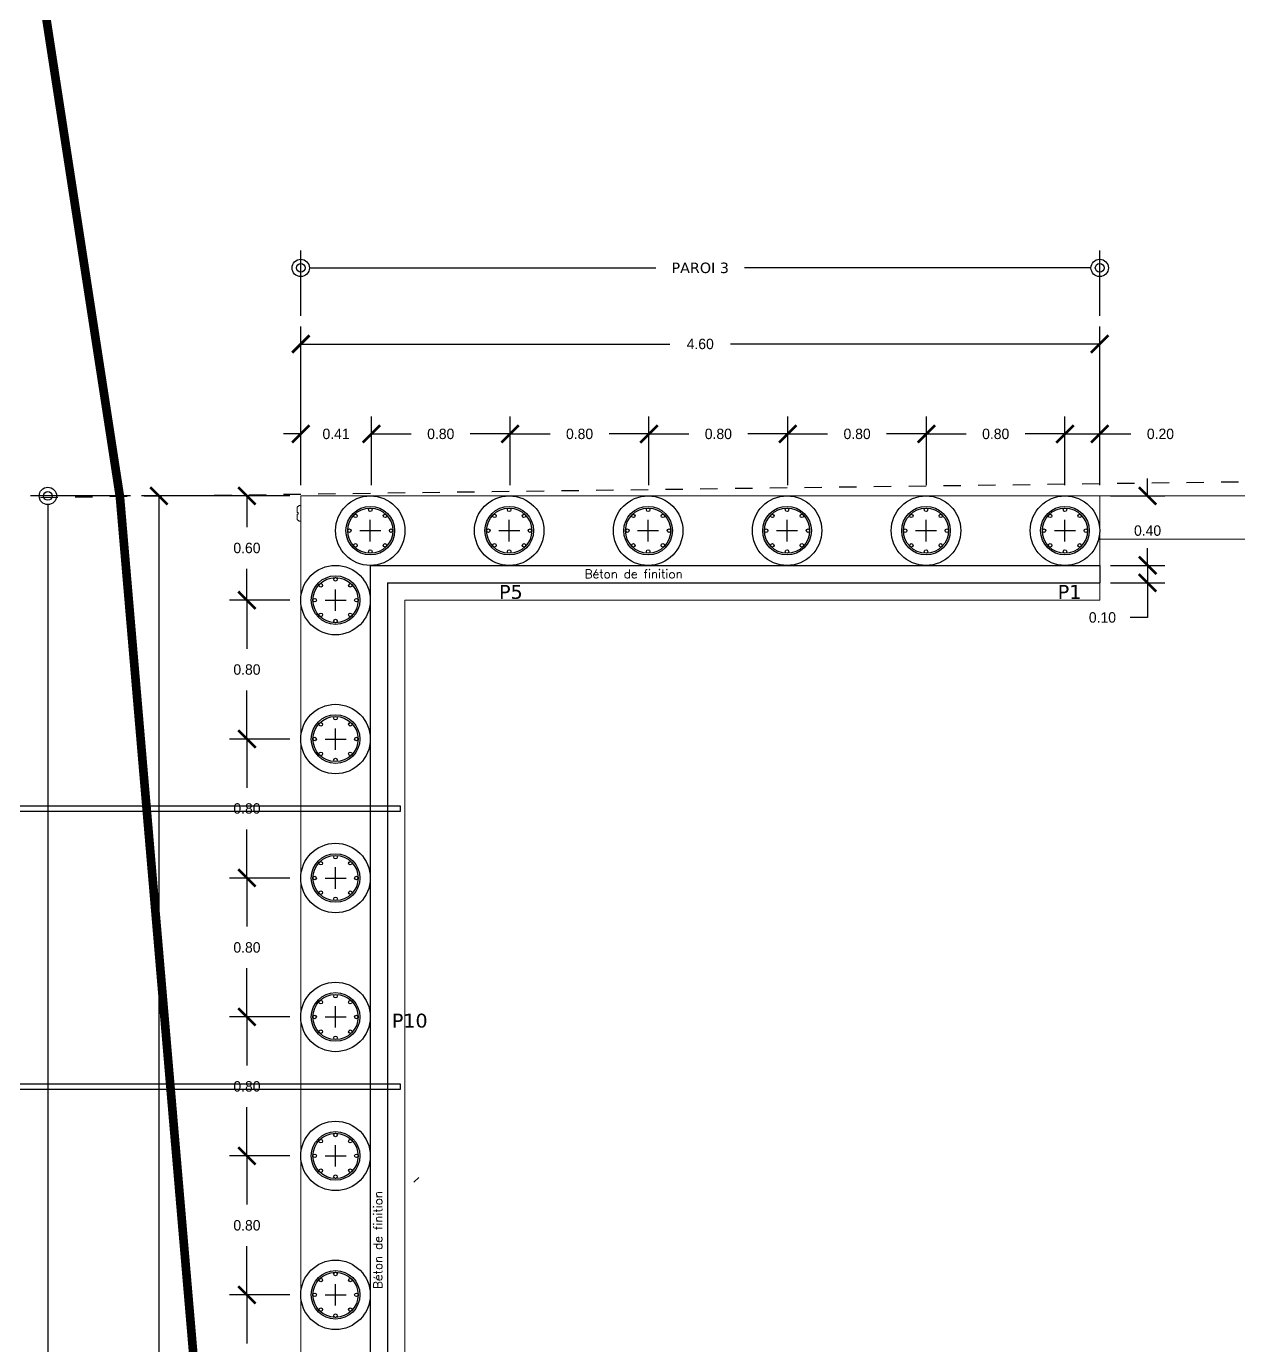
# Model space of a CAD drawing. Header units: millimetres. Extents: x -50 to 161, y 11 to 77.
# Drawn here: x -13.4 to -6.42, y 54.38 to 61.97 of the extents above; entities that cross this region are included whole.
import ezdxf

# ---------------------------------------------------------------- set-up
doc = ezdxf.new("R2010")
doc.units = ezdxf.units.MM
doc.linetypes.add('Centre', pattern=[0.0125, 0.0025, -0.001875, 0.00625, -0.001875])
doc.linetypes.add('IMPORT-Bordfosse _3_', pattern=[0.6, 0.5, -0.1])
for name, color, linetype, lineweight in [('1-Ligne', 44, 'Continuous', 5), ('1-SE', 160, 'Continuous', 5), ('1-Site-Limite propriété', 91, 'Centre', 25), ('A-DETL-THIN', 151, 'Continuous', 5)]:
    doc.layers.add(name, color=color, linetype=linetype, lineweight=lineweight)
doc.layers.add('Paroi Soperco', color=7, linetype='Continuous')
doc.dimstyles.get("Standard").update_dxf_attribs({"dimtxt": 0.18, "dimasz": 0.18, "dimexe": 0.18, "dimexo": 0.0625, "dimgap": 0.09, "dimtad": 0, "dimtih": 1, "dimtoh": 1, "dimdec": 4, "dimzin": 0, "dimdsep": 46, "dimtxsty": 'Standard', "dimcen": 0.09, "dimadec": 0, "dimazin": 0, "dimtfac": 1, "dimtdec": 4, "dimtofl": 0, "dimtmove": 0, "dimatfit": 3, "dimfxl": 1, "dimtolj": 1, "dimtzin": 0, "dimarcsym": 0})

# ---------------------------------------------------------------- blocks, each defined once
blk = doc.blocks.new('Garde-corps - Poteau-V18-DCE - PLAN DE REPERAGE DES FONDATIONS SPECIALES ET PAROIS EXTERIEURES')
at = {"layer": '1-SE'}
for p, q in [((-0.045, 0), (-0.045, -0.01)), ((0.045, -0.01), (0.045, 0)), ((-0.045, -0.01), (-0.035, -0.02)), ((-0.035, -0.02), (-0.005, -0.02)), ((-0.005, -0.02), (-0.005, -0.015)), ((-0.005, -0.015), (0.005, -0.015)), ((0.005, -0.015), (0.005, -0.02)), ((0.005, -0.02), (0.035, -0.02)), ((0.035, -0.02), (0.045, -0.01))]:
    blk.add_line(p, q, dxfattribs=at)
blk = doc.blocks.new('Garde-corps - Garde-corps-5988390-DCE - PLAN DE REPERAGE DES FONDATIONS SPECIALES ET PAROIS EXTERIEURES')
at = {"rotation": 180}
blk.add_blockref('Garde-corps - Poteau-V18-DCE - PLAN DE REPERAGE DES FONDATIONS SPECIALES ET PAROIS EXTERIEURES', (59.1682, 11.8181), dxfattribs=at)
blk = doc.blocks.new('Family - ___-5017038-DCE - PLAN DE REPERAGE DES FONDATIONS SPECIALES ET PAROIS EXTERIEURES')
at = {"layer": '1-Site-Limite propriété'}
blk.add_line((59.5004, -5.181), (59.2566, 13.3824), dxfattribs=at)
blk = doc.blocks.new('Family - ___-5372236-DCE - PLAN DE REPERAGE DES FONDATIONS SPECIALES ET PAROIS EXTERIEURES')
at = {"layer": '1-Site-Limite propriété'}
blk.add_line((59.5004, -5.181), (59.2566, 13.3824), dxfattribs=at)
blk = doc.blocks.new('_ArchTick')
at = {"color": 0, "linetype": 'ByBlock', "const_width": 0.15}
blk.add_lwpolyline([(-0.5, -0.5), (0.5, 0.5)], dxfattribs=at)
blk = doc.blocks.new('*D41')
at = {"layer": 'Paroi Soperco', "color": 0, "lineweight": -2, "transparency": 16777216}
for p, q in [((-7.4181, 59.3306), (-7.4181, 59.725)), ((-7.2181, 59.3306), (-7.2181, 59.725)), ((-7.4181, 59.625), (-7.2181, 59.625)), ((-7.2181, 59.625), (-7.0381, 59.625))]:
    blk.add_line(p, q, dxfattribs=at)
at = {"layer": 'Paroi Soperco', "color": 0, "lineweight": -2, "transparency": 16777216, "xscale": 0.1, "yscale": 0.1, "zscale": 0.1, "rotation": 180}
blk.add_blockref('_ArchTick', (-7.4181, 59.625), dxfattribs=at)
at = {"layer": 'Paroi Soperco', "color": 0, "lineweight": -2, "transparency": 16777216, "xscale": 0.1, "yscale": 0.1, "zscale": 0.1}
blk.add_blockref('_ArchTick', (-7.2181, 59.625), dxfattribs=at)
at = {"layer": 'Paroi Soperco', "color": 0, "transparency": 16777216, "insert": (-6.8681, 59.625), "char_height": 0.06, "attachment_point": 5}
blk.add_mtext('\\A1;0.20', dxfattribs=at)
blk = doc.blocks.new('*D42')
at = {"layer": 'Paroi Soperco', "color": 0, "lineweight": -2, "transparency": 16777216}
for p, q in [((-8.2153, 59.3306), (-8.2153, 59.725)), ((-7.4181, 59.3306), (-7.4181, 59.725)), ((-8.2153, 59.625), (-7.9867, 59.625)), ((-7.4181, 59.625), (-7.6467, 59.625))]:
    blk.add_line(p, q, dxfattribs=at)
at = {"layer": 'Paroi Soperco', "color": 0, "lineweight": -2, "transparency": 16777216, "xscale": 0.1, "yscale": 0.1, "zscale": 0.1, "rotation": 180}
blk.add_blockref('_ArchTick', (-8.2153, 59.625), dxfattribs=at)
at = {"layer": 'Paroi Soperco', "color": 0, "lineweight": -2, "transparency": 16777216, "xscale": 0.1, "yscale": 0.1, "zscale": 0.1}
blk.add_blockref('_ArchTick', (-7.4181, 59.625), dxfattribs=at)
at = {"layer": 'Paroi Soperco', "color": 0, "transparency": 16777216, "insert": (-7.8167, 59.625), "char_height": 0.06, "attachment_point": 5}
blk.add_mtext('\\A1;0.80', dxfattribs=at)
blk = doc.blocks.new('*D43')
at = {"layer": 'Paroi Soperco', "color": 0, "lineweight": -2, "transparency": 16777216}
for p, q in [((-9.0142, 59.3306), (-9.0142, 59.725)), ((-8.2153, 59.3306), (-8.2153, 59.725)), ((-9.0142, 59.625), (-8.7847, 59.625)), ((-8.2153, 59.625), (-8.4447, 59.625))]:
    blk.add_line(p, q, dxfattribs=at)
at = {"layer": 'Paroi Soperco', "color": 0, "lineweight": -2, "transparency": 16777216, "xscale": 0.1, "yscale": 0.1, "zscale": 0.1, "rotation": 180}
blk.add_blockref('_ArchTick', (-9.0142, 59.625), dxfattribs=at)
at = {"layer": 'Paroi Soperco', "color": 0, "lineweight": -2, "transparency": 16777216, "xscale": 0.1, "yscale": 0.1, "zscale": 0.1}
blk.add_blockref('_ArchTick', (-8.2153, 59.625), dxfattribs=at)
at = {"layer": 'Paroi Soperco', "color": 0, "transparency": 16777216, "insert": (-8.6147, 59.625), "char_height": 0.06, "attachment_point": 5}
blk.add_mtext('\\A1;0.80', dxfattribs=at)
blk = doc.blocks.new('*D44')
at = {"layer": 'Paroi Soperco', "color": 0, "lineweight": -2, "transparency": 16777216}
for p, q in [((-9.8133, 59.3306), (-9.8133, 59.725)), ((-9.0142, 59.3306), (-9.0142, 59.725)), ((-9.8133, 59.625), (-9.5837, 59.625)), ((-9.0142, 59.625), (-9.2437, 59.625))]:
    blk.add_line(p, q, dxfattribs=at)
at = {"layer": 'Paroi Soperco', "color": 0, "lineweight": -2, "transparency": 16777216, "xscale": 0.1, "yscale": 0.1, "zscale": 0.1, "rotation": 180}
blk.add_blockref('_ArchTick', (-9.8133, 59.625), dxfattribs=at)
at = {"layer": 'Paroi Soperco', "color": 0, "lineweight": -2, "transparency": 16777216, "xscale": 0.1, "yscale": 0.1, "zscale": 0.1}
blk.add_blockref('_ArchTick', (-9.0142, 59.625), dxfattribs=at)
at = {"layer": 'Paroi Soperco', "color": 0, "transparency": 16777216, "insert": (-9.4137, 59.625), "char_height": 0.06, "attachment_point": 5}
blk.add_mtext('\\A1;0.80', dxfattribs=at)
blk = doc.blocks.new('*D45')
at = {"layer": 'Paroi Soperco', "color": 0, "lineweight": -2, "transparency": 16777216}
for p, q in [((-10.6125, 59.3305), (-10.6125, 59.725)), ((-9.8133, 59.3306), (-9.8133, 59.725)), ((-10.6125, 59.625), (-10.3829, 59.625)), ((-9.8133, 59.625), (-10.0429, 59.625))]:
    blk.add_line(p, q, dxfattribs=at)
at = {"layer": 'Paroi Soperco', "color": 0, "lineweight": -2, "transparency": 16777216, "xscale": 0.1, "yscale": 0.1, "zscale": 0.1, "rotation": 180}
blk.add_blockref('_ArchTick', (-10.6125, 59.625), dxfattribs=at)
at = {"layer": 'Paroi Soperco', "color": 0, "lineweight": -2, "transparency": 16777216, "xscale": 0.1, "yscale": 0.1, "zscale": 0.1}
blk.add_blockref('_ArchTick', (-9.8133, 59.625), dxfattribs=at)
at = {"layer": 'Paroi Soperco', "color": 0, "transparency": 16777216, "insert": (-10.2129, 59.625), "char_height": 0.06, "attachment_point": 5}
blk.add_mtext('\\A1;0.80', dxfattribs=at)
blk = doc.blocks.new('*D46')
at = {"layer": 'Paroi Soperco', "color": 0, "lineweight": -2, "transparency": 16777216}
for p, q in [((-11.4119, 59.3305), (-11.4119, 59.725)), ((-10.6125, 59.3305), (-10.6125, 59.725)), ((-11.4119, 59.625), (-11.1822, 59.625)), ((-10.6125, 59.625), (-10.8422, 59.625))]:
    blk.add_line(p, q, dxfattribs=at)
at = {"layer": 'Paroi Soperco', "color": 0, "lineweight": -2, "transparency": 16777216, "xscale": 0.1, "yscale": 0.1, "zscale": 0.1, "rotation": 180}
blk.add_blockref('_ArchTick', (-11.4119, 59.625), dxfattribs=at)
at = {"layer": 'Paroi Soperco', "color": 0, "lineweight": -2, "transparency": 16777216, "xscale": 0.1, "yscale": 0.1, "zscale": 0.1}
blk.add_blockref('_ArchTick', (-10.6125, 59.625), dxfattribs=at)
at = {"layer": 'Paroi Soperco', "color": 0, "transparency": 16777216, "insert": (-11.0122, 59.625), "char_height": 0.06, "attachment_point": 5}
blk.add_mtext('\\A1;0.80', dxfattribs=at)
blk = doc.blocks.new('*D47')
at = {"layer": 'Paroi Soperco', "color": 0, "lineweight": -2, "transparency": 16777216}
for p, q in [((-11.8181, 59.3305), (-11.8181, 59.725)), ((-11.4119, 59.3305), (-11.4119, 59.725)), ((-11.8181, 59.625), (-11.9181, 59.625)), ((-11.4119, 59.625), (-11.3119, 59.625))]:
    blk.add_line(p, q, dxfattribs=at)
at = {"layer": 'Paroi Soperco', "color": 0, "lineweight": -2, "transparency": 16777216, "xscale": 0.1, "yscale": 0.1, "zscale": 0.1}
blk.add_blockref('_ArchTick', (-11.8181, 59.625), dxfattribs=at)
at = {"layer": 'Paroi Soperco', "color": 0, "lineweight": -2, "transparency": 16777216, "xscale": 0.1, "yscale": 0.1, "zscale": 0.1, "rotation": 180}
blk.add_blockref('_ArchTick', (-11.4119, 59.625), dxfattribs=at)
at = {"layer": 'Paroi Soperco', "color": 0, "transparency": 16777216, "insert": (-11.615, 59.625), "char_height": 0.06, "attachment_point": 5}
blk.add_mtext('\\A1;0.41', dxfattribs=at)
blk = doc.blocks.new('*D48')
at = {"layer": 'Paroi Soperco', "color": 0, "lineweight": -2, "transparency": 16777216}
for p, q in [((-11.8806, 59.268), (-12.2282, 59.268)), ((-12.1282, 59.268), (-12.1282, 59.0881)), ((-12.1282, 58.6682), (-12.1282, 58.8481)), ((-11.8806, 58.6682), (-12.2282, 58.6682))]:
    blk.add_line(p, q, dxfattribs=at)
at = {"layer": 'Paroi Soperco', "color": 0, "lineweight": -2, "transparency": 16777216, "xscale": 0.1, "yscale": 0.1, "zscale": 0.1}
for p, rotation in [((-12.1282, 59.268), 90), ((-12.1282, 58.6682), 270)]:
    blk.add_blockref('_ArchTick', p, dxfattribs=dict(at, rotation=rotation))
at = {"layer": 'Paroi Soperco', "color": 0, "transparency": 16777216, "insert": (-12.1282, 58.9681), "char_height": 0.06, "attachment_point": 5}
blk.add_mtext('\\A1;0.60', dxfattribs=at)
blk = doc.blocks.new('*D49')
at = {"layer": 'Paroi Soperco', "color": 0, "lineweight": -2, "transparency": 16777216}
for p, q in [((-11.8806, 58.6682), (-12.2282, 58.6682)), ((-12.1282, 58.6682), (-12.1282, 58.3882)), ((-12.1282, 57.8682), (-12.1282, 58.1482)), ((-11.8806, 57.8682), (-12.2282, 57.8682))]:
    blk.add_line(p, q, dxfattribs=at)
at = {"layer": 'Paroi Soperco', "color": 0, "lineweight": -2, "transparency": 16777216, "xscale": 0.1, "yscale": 0.1, "zscale": 0.1}
for p, rotation in [((-12.1282, 58.6682), 90), ((-12.1282, 57.8682), 270)]:
    blk.add_blockref('_ArchTick', p, dxfattribs=dict(at, rotation=rotation))
at = {"layer": 'Paroi Soperco', "color": 0, "transparency": 16777216, "insert": (-12.1282, 58.2682), "char_height": 0.06, "attachment_point": 5}
blk.add_mtext('\\A1;0.80', dxfattribs=at)
blk = doc.blocks.new('*D50')
at = {"layer": 'Paroi Soperco', "color": 0, "lineweight": -2, "transparency": 16777216}
for p, q in [((-11.8806, 57.8682), (-12.2282, 57.8682)), ((-12.1282, 57.8682), (-12.1282, 57.5882)), ((-12.1282, 57.0682), (-12.1282, 57.3482)), ((-11.8806, 57.0682), (-12.2282, 57.0682))]:
    blk.add_line(p, q, dxfattribs=at)
at = {"layer": 'Paroi Soperco', "color": 0, "lineweight": -2, "transparency": 16777216, "xscale": 0.1, "yscale": 0.1, "zscale": 0.1}
for p, rotation in [((-12.1282, 57.8682), 90), ((-12.1282, 57.0682), 270)]:
    blk.add_blockref('_ArchTick', p, dxfattribs=dict(at, rotation=rotation))
at = {"layer": 'Paroi Soperco', "color": 0, "transparency": 16777216, "insert": (-12.1282, 57.4682), "char_height": 0.06, "attachment_point": 5}
blk.add_mtext('\\A1;0.80', dxfattribs=at)
blk = doc.blocks.new('*D51')
at = {"layer": 'Paroi Soperco', "color": 0, "lineweight": -2, "transparency": 16777216}
for p, q in [((-11.8806, 57.0682), (-12.2282, 57.0682)), ((-12.1282, 57.0682), (-12.1282, 56.7882)), ((-12.1282, 56.2682), (-12.1282, 56.5482)), ((-11.8806, 56.2682), (-12.2282, 56.2682))]:
    blk.add_line(p, q, dxfattribs=at)
at = {"layer": 'Paroi Soperco', "color": 0, "lineweight": -2, "transparency": 16777216, "xscale": 0.1, "yscale": 0.1, "zscale": 0.1}
for p, rotation in [((-12.1282, 57.0682), 90), ((-12.1282, 56.2682), 270)]:
    blk.add_blockref('_ArchTick', p, dxfattribs=dict(at, rotation=rotation))
at = {"layer": 'Paroi Soperco', "color": 0, "transparency": 16777216, "insert": (-12.1282, 56.6682), "char_height": 0.06, "attachment_point": 5}
blk.add_mtext('\\A1;0.80', dxfattribs=at)
blk = doc.blocks.new('*D52')
at = {"layer": 'Paroi Soperco', "color": 0, "lineweight": -2, "transparency": 16777216}
for p, q in [((-11.8806, 56.2682), (-12.2282, 56.2682)), ((-12.1282, 56.2682), (-12.1282, 55.9882)), ((-12.1282, 55.4682), (-12.1282, 55.7482)), ((-11.8806, 55.4682), (-12.2282, 55.4682))]:
    blk.add_line(p, q, dxfattribs=at)
at = {"layer": 'Paroi Soperco', "color": 0, "lineweight": -2, "transparency": 16777216, "xscale": 0.1, "yscale": 0.1, "zscale": 0.1}
for p, rotation in [((-12.1282, 56.2682), 90), ((-12.1282, 55.4682), 270)]:
    blk.add_blockref('_ArchTick', p, dxfattribs=dict(at, rotation=rotation))
at = {"layer": 'Paroi Soperco', "color": 0, "transparency": 16777216, "insert": (-12.1282, 55.8682), "char_height": 0.06, "attachment_point": 5}
blk.add_mtext('\\A1;0.80', dxfattribs=at)
blk = doc.blocks.new('*D53')
at = {"layer": 'Paroi Soperco', "color": 0, "lineweight": -2, "transparency": 16777216}
for p, q in [((-11.8806, 55.4682), (-12.2282, 55.4682)), ((-12.1282, 55.4682), (-12.1282, 55.1882)), ((-12.1282, 54.6682), (-12.1282, 54.9482)), ((-11.8806, 54.6682), (-12.2282, 54.6682))]:
    blk.add_line(p, q, dxfattribs=at)
at = {"layer": 'Paroi Soperco', "color": 0, "lineweight": -2, "transparency": 16777216, "xscale": 0.1, "yscale": 0.1, "zscale": 0.1}
for p, rotation in [((-12.1282, 55.4682), 90), ((-12.1282, 54.6682), 270)]:
    blk.add_blockref('_ArchTick', p, dxfattribs=dict(at, rotation=rotation))
at = {"layer": 'Paroi Soperco', "color": 0, "transparency": 16777216, "insert": (-12.1282, 55.0682), "char_height": 0.06, "attachment_point": 5}
blk.add_mtext('\\A1;0.80', dxfattribs=at)
blk = doc.blocks.new('*D54')
at = {"layer": 'Paroi Soperco', "color": 0, "lineweight": -2, "transparency": 16777216}
for p, q in [((-11.8806, 54.6682), (-12.2282, 54.6682)), ((-12.1282, 54.6682), (-12.1282, 54.3882)), ((-12.1282, 53.8682), (-12.1282, 54.1482)), ((-11.8806, 53.8682), (-12.2282, 53.8682))]:
    blk.add_line(p, q, dxfattribs=at)
at = {"layer": 'Paroi Soperco', "color": 0, "lineweight": -2, "transparency": 16777216, "xscale": 0.1, "yscale": 0.1, "zscale": 0.1}
for p, rotation in [((-12.1282, 54.6682), 90), ((-12.1282, 53.8682), 270)]:
    blk.add_blockref('_ArchTick', p, dxfattribs=dict(at, rotation=rotation))
at = {"layer": 'Paroi Soperco', "color": 0, "transparency": 16777216, "insert": (-12.1282, 54.2682), "char_height": 0.06, "attachment_point": 5}
blk.add_mtext('\\A1;0.80', dxfattribs=at)
blk = doc.blocks.new('*D93')
at = {"layer": 'Paroi Soperco', "color": 0, "lineweight": -2, "transparency": 16777216}
for p, q in [((-11.8806, 59.268), (-12.7355, 59.268)), ((-12.6355, 59.268), (-12.6355, 51.0134)), ((-12.6355, 42.5188), (-12.6355, 50.7734)), ((-11.8806, 42.5188), (-12.7355, 42.5188))]:
    blk.add_line(p, q, dxfattribs=at)
at = {"layer": 'Paroi Soperco', "color": 0, "lineweight": -2, "transparency": 16777216, "xscale": 0.1, "yscale": 0.1, "zscale": 0.1}
for p, rotation in [((-12.6355, 59.268), 90), ((-12.6355, 42.5188), 270)]:
    blk.add_blockref('_ArchTick', p, dxfattribs=dict(at, rotation=rotation))
at = {"layer": 'Paroi Soperco', "color": 0, "transparency": 16777216, "insert": (-12.6355, 50.8934), "char_height": 0.06, "attachment_point": 5}
blk.add_mtext('\\A1;16.75', dxfattribs=at)
blk = doc.blocks.new('*D95')
at = {"layer": 'Paroi Soperco', "color": 0, "lineweight": -2, "transparency": 16777216}
for p, q in [((-6.9422, 59.2682), (-6.9422, 59.3682)), ((-7.1556, 59.2682), (-6.8422, 59.2682)), ((-7.1556, 58.8681), (-6.8422, 58.8681)), ((-6.9422, 58.8681), (-6.9422, 58.7681))]:
    blk.add_line(p, q, dxfattribs=at)
at = {"layer": 'Paroi Soperco', "color": 0, "lineweight": -2, "transparency": 16777216, "xscale": 0.1, "yscale": 0.1, "zscale": 0.1}
for p, rotation in [((-6.9422, 59.2682), 270), ((-6.9422, 58.8681), 90)]:
    blk.add_blockref('_ArchTick', p, dxfattribs=dict(at, rotation=rotation))
at = {"layer": 'Paroi Soperco', "color": 0, "transparency": 16777216, "insert": (-6.9422, 59.0682), "char_height": 0.06, "attachment_point": 5}
blk.add_mtext('\\A1;0.40', dxfattribs=at)
blk = doc.blocks.new('*D96')
at = {"layer": 'Paroi Soperco', "color": 0, "lineweight": -2, "transparency": 16777216}
for p, q in [((-6.9422, 58.8681), (-6.9422, 58.9681)), ((-7.1556, 58.8681), (-6.8422, 58.8681)), ((-7.1556, 58.7681), (-6.8422, 58.7681)), ((-6.9422, 58.7681), (-6.9422, 58.5681)), ((-6.9422, 58.5681), (-7.0422, 58.5681))]:
    blk.add_line(p, q, dxfattribs=at)
at = {"layer": 'Paroi Soperco', "color": 0, "lineweight": -2, "transparency": 16777216, "xscale": 0.1, "yscale": 0.1, "zscale": 0.1}
for p, rotation in [((-6.9422, 58.8681), 270), ((-6.9422, 58.7681), 90)]:
    blk.add_blockref('_ArchTick', p, dxfattribs=dict(at, rotation=rotation))
at = {"layer": 'Paroi Soperco', "color": 0, "transparency": 16777216, "insert": (-7.2022, 58.5681), "char_height": 0.06, "attachment_point": 5}
blk.add_mtext('\\A1;0.10', dxfattribs=at)
blk = doc.blocks.new('*D97')
at = {"layer": 'Paroi Soperco', "color": 0, "lineweight": -2, "transparency": 16777216}
for p, q in [((-11.8181, 59.3305), (-11.8181, 60.2427)), ((-7.2181, 59.3306), (-7.2181, 60.2427)), ((-11.8181, 60.1427), (-9.6931, 60.1427)), ((-7.2181, 60.1427), (-9.3431, 60.1427))]:
    blk.add_line(p, q, dxfattribs=at)
at = {"layer": 'Paroi Soperco', "color": 0, "lineweight": -2, "transparency": 16777216, "xscale": 0.1, "yscale": 0.1, "zscale": 0.1, "rotation": 180}
blk.add_blockref('_ArchTick', (-11.8181, 60.1427), dxfattribs=at)
at = {"layer": 'Paroi Soperco', "color": 0, "lineweight": -2, "transparency": 16777216, "xscale": 0.1, "yscale": 0.1, "zscale": 0.1}
blk.add_blockref('_ArchTick', (-7.2181, 60.1427), dxfattribs=at)
at = {"layer": 'Paroi Soperco', "color": 0, "transparency": 16777216, "insert": (-9.5181, 60.1427), "char_height": 0.06, "attachment_point": 5}
blk.add_mtext('\\A1;4.60', dxfattribs=at)
blk = doc.blocks.new('_Origin2')
at = {"color": 0, "linetype": 'ByBlock', "lineweight": -2}
blk.add_line((-0.5, 0), (-1, 0), dxfattribs=at)
for radius in [0.5, 0.25]:
    blk.add_circle((0, 0), radius, dxfattribs=at)
blk = doc.blocks.new('*D98')
at = {"layer": 'Paroi Soperco', "color": 0, "lineweight": -2, "transparency": 16777216}
for p, q in [((-11.8181, 60.3052), (-11.8181, 60.6809)), ((-7.2181, 60.3052), (-7.2181, 60.6809)), ((-11.7181, 60.5809), (-9.7733, 60.5809)), ((-7.3181, 60.5809), (-9.2629, 60.5809))]:
    blk.add_line(p, q, dxfattribs=at)
at = {"layer": 'Paroi Soperco', "color": 0, "lineweight": -2, "transparency": 16777216, "xscale": 0.1, "yscale": 0.1, "zscale": 0.1, "rotation": 180}
blk.add_blockref('_Origin2', (-11.8181, 60.5809), dxfattribs=at)
at = {"layer": 'Paroi Soperco', "color": 0, "lineweight": -2, "transparency": 16777216, "xscale": 0.1, "yscale": 0.1, "zscale": 0.1}
blk.add_blockref('_Origin2', (-7.2181, 60.5809), dxfattribs=at)
at = {"layer": 'Paroi Soperco', "color": 0, "transparency": 16777216, "insert": (-9.5181, 60.5809), "char_height": 0.06, "attachment_point": 5}
blk.add_mtext('\\A1;{\\fVerdana|b0|i0|c0|p34;PAROI 3}', dxfattribs=at)
blk = doc.blocks.new('*D99')
at = {"layer": 'Paroi Soperco', "color": 0, "lineweight": -2, "transparency": 16777216}
for p, q in [((-12.798, 59.268), (-13.3746, 59.268)), ((-13.2746, 59.168), (-13.2746, 51.0721)), ((-13.2746, 42.6188), (-13.2746, 50.7147)), ((-12.798, 42.5188), (-13.3746, 42.5188))]:
    blk.add_line(p, q, dxfattribs=at)
at = {"layer": 'Paroi Soperco', "color": 0, "lineweight": -2, "transparency": 16777216, "xscale": 0.1, "yscale": 0.1, "zscale": 0.1}
for p, rotation in [((-13.2746, 59.268), 90), ((-13.2746, 42.5188), 270)]:
    blk.add_blockref('_Origin2', p, dxfattribs=dict(at, rotation=rotation))
at = {"layer": 'Paroi Soperco', "color": 0, "transparency": 16777216, "insert": (-13.2746, 50.8934), "char_height": 0.06, "attachment_point": 5}
blk.add_mtext('\\A1;{\\fVerdana|b0|i0|c0|p34;PAROI 3}\\P{\\fVerdana|b0|i0|c0|p34;A.S.: +9,50 NGF}', dxfattribs=at)

msp = doc.modelspace()

# ---------------------------------------------------------------- linework, layer by layer
at = {"layer": '1-Ligne'}
msp.add_line((-11.1681, 55.316), (-11.1381, 55.3447), dxfattribs=at)
at = {"layer": 'A-DETL-THIN'}
for p, q in [((-7.2181, 59.2681), (-11.8181, 59.268)), ((-11.8181, 59.268), (-11.8181, 43.689)), ((10.772, 59.2682), (-7.2181, 59.2682)), ((-7.2181, 59.2682), (-7.2181, 59.0182)), ((-7.2181, 58.6682), (-7.2181, 59.0182)), ((-7.2181, 59.0182), (10.772, 59.0182)), ((-11.2181, 42.5188), (-11.2181, 58.6682)), ((-11.2181, 58.6682), (-7.2181, 58.6682))]:
    msp.add_line(p, q, dxfattribs=at)
at = {"layer": 'Paroi Soperco'}
for p, q in [((-11.4181, 59.0065), (-11.4181, 59.1297)), ((-10.6181, 59.0065), (-10.6181, 59.1297)), ((-9.8181, 59.0065), (-9.8181, 59.1297)), ((-9.0181, 59.0065), (-9.0181, 59.1297)), ((-8.2181, 59.0065), (-8.2181, 59.1297)), ((-7.4181, 59.0065), (-7.4181, 59.1297)), ((-11.4787, 59.0681), (-11.3575, 59.0681)), ((-10.6787, 59.0681), (-10.5575, 59.0681)), ((-9.8787, 59.0681), (-9.7575, 59.0681)), ((-9.0787, 59.0681), (-8.9575, 59.0681)), ((-8.2787, 59.0681), (-8.1575, 59.0681)), ((-7.4787, 59.0681), (-7.3575, 59.0681)), ((-11.6181, 58.6066), (-11.6181, 58.7298)), ((-11.6787, 58.6682), (-11.5575, 58.6682)), ((-11.6181, 57.8066), (-11.6181, 57.9298)), ((-11.6787, 57.8682), (-11.5575, 57.8682)), ((-11.6181, 57.0066), (-11.6181, 57.1298)), ((-11.6787, 57.0682), (-11.5575, 57.0682)), ((-11.6181, 56.2066), (-11.6181, 56.3298)), ((-11.6787, 56.2682), (-11.5575, 56.2682)), ((-11.6181, 55.4066), (-11.6181, 55.5298)), ((-11.6787, 55.4682), (-11.5575, 55.4682)), ((-11.6181, 54.6066), (-11.6181, 54.7298)), ((-11.6787, 54.6682), (-11.5575, 54.6682))]:
    msp.add_line(p, q, dxfattribs=at)
at = {"layer": 'Paroi Soperco', "color": 5}
for p, q in [((-11.4181, 58.8681), (-7.2181, 58.8681)), ((-11.4181, 58.8681), (-11.4181, 23.2482)), ((-7.2181, 58.8681), (-7.2181, 58.7681)), ((-11.3181, 58.7681), (-11.3181, 23.3482)), ((-11.3181, 58.7681), (-7.2181, 58.7681))]:
    msp.add_line(p, q, dxfattribs=at)
at = {"layer": 'Paroi Soperco', "color": 217, "linetype": 'IMPORT-Bordfosse _3_', "true_color": 0x93278f, "const_width": 0.05}
msp.add_lwpolyline([(-41.6206, 28.4308), (-28.5972, 24.4602), (-28.6701, 25.7365), (-17.9581, 33.3503), (-11.5598, 44.0769), (-12.8594, 59.2609), (-15.2568, 74.8425), (-49.7505, 76.7968), (-48.0782, 63.4611)], close=True, dxfattribs=at)
at = {"layer": 'Paroi Soperco', "color": 252}
msp.add_lwpolyline([(-21.2466, 57.4834), (-11.2466, 57.4834), (-11.2466, 57.4514), (-21.2466, 57.4514), (-21.2466, 57.4834)], dxfattribs=at)
at = {"layer": 'Paroi Soperco', "color": 9, "true_color": 0xc7c8ca}
msp.add_lwpolyline([(-21.2466, 55.8834), (-11.2466, 55.8834), (-11.2466, 55.8514), (-21.2466, 55.8514), (-21.2466, 55.8834)], dxfattribs=at)
at = {"layer": 'Paroi Soperco'}
for centre, radius in [((-11.4181, 59.0681), 0.2), ((-10.6181, 59.0681), 0.2), ((-9.8181, 59.0681), 0.2), ((-9.0181, 59.0681), 0.2), ((-8.2181, 59.0681), 0.2), ((-7.4181, 59.0681), 0.2), ((-11.4181, 59.0681), 0.14), ((-11.4181, 59.0681), 0.13), ((-11.4181, 59.1881), 0.01), ((-10.6181, 59.0681), 0.14), ((-10.6181, 59.0681), 0.13), ((-10.6181, 59.1881), 0.01), ((-9.8181, 59.0681), 0.14), ((-9.8181, 59.0681), 0.13), ((-9.8181, 59.1881), 0.01), ((-9.0181, 59.0681), 0.14), ((-9.0181, 59.0681), 0.13), ((-9.0181, 59.1881), 0.01), ((-8.2181, 59.0681), 0.14), ((-8.2181, 59.0681), 0.13), ((-8.2181, 59.1881), 0.01), ((-7.4181, 59.0681), 0.14), ((-7.4181, 59.0681), 0.13), ((-7.4181, 59.1881), 0.01), ((-11.5029, 59.153), 0.01), ((-11.3332, 59.153), 0.01), ((-10.7029, 59.153), 0.01), ((-10.5332, 59.153), 0.01), ((-9.9029, 59.153), 0.01), ((-9.7332, 59.153), 0.01), ((-9.1029, 59.153), 0.01), ((-8.9332, 59.153), 0.01), ((-8.3029, 59.153), 0.01), ((-8.1332, 59.153), 0.01), ((-7.5029, 59.153), 0.01), ((-7.3332, 59.153), 0.01), ((-11.5381, 59.0681), 0.01), ((-11.2981, 59.0681), 0.01), ((-10.7381, 59.0681), 0.01), ((-10.4981, 59.0681), 0.01), ((-9.9381, 59.0681), 0.01), ((-9.6981, 59.0681), 0.01), ((-9.1381, 59.0681), 0.01), ((-8.8981, 59.0681), 0.01), ((-8.3381, 59.0681), 0.01), ((-8.0981, 59.0681), 0.01), ((-7.5381, 59.0681), 0.01), ((-7.2981, 59.0681), 0.01), ((-11.5029, 58.9833), 0.01), ((-11.4181, 58.9481), 0.01), ((-11.3332, 58.9833), 0.01), ((-10.7029, 58.9833), 0.01), ((-10.6181, 58.9481), 0.01), ((-10.5332, 58.9833), 0.01), ((-9.9029, 58.9833), 0.01), ((-9.8181, 58.9481), 0.01), ((-9.7332, 58.9833), 0.01), ((-9.1029, 58.9833), 0.01), ((-9.0181, 58.9481), 0.01), ((-8.9332, 58.9833), 0.01), ((-8.3029, 58.9833), 0.01), ((-8.2181, 58.9481), 0.01), ((-8.1332, 58.9833), 0.01), ((-7.5029, 58.9833), 0.01), ((-7.4181, 58.9481), 0.01), ((-7.3332, 58.9833), 0.01), ((-11.6181, 58.6682), 0.2), ((-11.6181, 58.6682), 0.14), ((-11.6181, 58.6682), 0.13), ((-11.6181, 58.7882), 0.01), ((-11.7029, 58.7531), 0.01), ((-11.5332, 58.7531), 0.01), ((-11.7381, 58.6682), 0.01), ((-11.4981, 58.6682), 0.01), ((-11.7029, 58.5834), 0.01), ((-11.5332, 58.5834), 0.01), ((-11.6181, 58.5482), 0.01), ((-11.6181, 57.8682), 0.2), ((-11.6181, 57.8682), 0.14), ((-11.6181, 57.8682), 0.13), ((-11.7029, 57.9531), 0.01), ((-11.6181, 57.9882), 0.01), ((-11.5332, 57.9531), 0.01), ((-11.7381, 57.8682), 0.01), ((-11.4981, 57.8682), 0.01), ((-11.7029, 57.7834), 0.01), ((-11.6181, 57.7482), 0.01), ((-11.5332, 57.7834), 0.01), ((-11.6181, 57.0682), 0.2), ((-11.6181, 57.0682), 0.14), ((-11.6181, 57.0682), 0.13), ((-11.6181, 57.1882), 0.01), ((-11.7029, 57.1531), 0.01), ((-11.5332, 57.1531), 0.01), ((-11.7381, 57.0682), 0.01), ((-11.4981, 57.0682), 0.01), ((-11.7029, 56.9834), 0.01), ((-11.5332, 56.9834), 0.01), ((-11.6181, 56.9482), 0.01), ((-11.6181, 56.2682), 0.2), ((-11.6181, 56.2682), 0.14), ((-11.6181, 56.2682), 0.13), ((-11.7029, 56.3531), 0.01), ((-11.6181, 56.3882), 0.01), ((-11.5332, 56.3531), 0.01), ((-11.7381, 56.2682), 0.01), ((-11.4981, 56.2682), 0.01), ((-11.7029, 56.1834), 0.01), ((-11.6181, 56.1482), 0.01), ((-11.5332, 56.1834), 0.01), ((-11.6181, 55.4682), 0.2), ((-11.6181, 55.4682), 0.14), ((-11.6181, 55.4682), 0.13), ((-11.7029, 55.5531), 0.01), ((-11.6181, 55.5882), 0.01), ((-11.5332, 55.5531), 0.01), ((-11.7381, 55.4682), 0.01), ((-11.4981, 55.4682), 0.01), ((-11.7029, 55.3834), 0.01), ((-11.5332, 55.3834), 0.01), ((-11.6181, 55.3482), 0.01), ((-11.6181, 54.6682), 0.2), ((-11.6181, 54.6682), 0.14), ((-11.6181, 54.6682), 0.13), ((-11.6181, 54.7882), 0.01), ((-11.7029, 54.7531), 0.01), ((-11.5332, 54.7531), 0.01), ((-11.7381, 54.6682), 0.01), ((-11.4981, 54.6682), 0.01), ((-11.7029, 54.5834), 0.01), ((-11.6181, 54.5482), 0.01), ((-11.5332, 54.5834), 0.01)]:
    msp.add_circle(centre, radius, dxfattribs=at)

# ---------------------------------------------------------------- block references
at = {"layer": '1-SE', "rotation": 90.0000000000001}
msp.add_blockref('Garde-corps - Garde-corps-5988390-DCE - PLAN DE REPERAGE DES FONDATIONS SPECIALES ET PAROIS EXTERIEURES', (0, 0), dxfattribs=at)
at = {"layer": '1-Site-Limite propriété', "rotation": 90.0000000000001}
for name in ['Family - ___-5017038-DCE - PLAN DE REPERAGE DES FONDATIONS SPECIALES ET PAROIS EXTERIEURES', 'Family - ___-5372236-DCE - PLAN DE REPERAGE DES FONDATIONS SPECIALES ET PAROIS EXTERIEURES']:
    msp.add_blockref(name, (0, 0), dxfattribs=at)

# ---------------------------------------------------------------- texts
at = {"layer": 'Paroi Soperco', "attachment_point": 1}
for s, width, insert, char_height in [('{\\Fsimplex|c0;Béton de finition}', 1.024479, (-10.1833, 58.8438), 0.05), ('{\\fVerdana|b0|i0|c0|p34;P5}', 0.516321, (-10.6765, 58.7555), 0.08), ('{\\fVerdana|b0|i0|c0|p34;P1}', 0.516321, (-7.4596, 58.7555), 0.08), ('{\\fVerdana|b0|i0|c0|p34;P10}', 0.516321, (-11.2936, 56.2871), 0.08)]:
    msp.add_mtext_dynamic_manual_height_columns(s, width=width, gutter_width=1, heights=[0], dxfattribs=dict(at, insert=insert, char_height=char_height))
at = {"layer": 'Paroi Soperco', "insert": (-11.3991, 54.7019), "char_height": 0.05, "attachment_point": 1, "rotation": 90}
msp.add_mtext_dynamic_manual_height_columns('{\\Fsimplex|c0;Béton de finition}', width=1.024479, gutter_width=1, heights=[0], dxfattribs=at)

# ---------------------------------------------------------------- dimensions: what is measured, and where the dimension line sits
at = {"layer": 'Paroi Soperco', "color": 3}
dim = msp.add_linear_dim(base=(-11.8181, 60.5809), p1=(-7.2181, 60.2427), p2=(-11.8181, 60.2427), text='{\\fVerdana|b0|i0|c0|p34;PAROI 3}', dimstyle='Standard', override={"dimtxt": 0.06, "dimasz": 0.1, "dimexe": 0.1, "dimdec": 2, "dimblk1": 'Origin2', "dimblk2": 'Origin2', "dimsah": 1}, dxfattribs=at)
dim.commit()
dim.dimension.update_dxf_attribs({"geometry": '*D98', "text_midpoint": (-9.5181, 60.5809)})
at = {"layer": 'Paroi Soperco', "color": 1}
for base, p1, p2, picture, middle in [((-11.8181, 60.1427), (-7.2181, 59.2681), (-11.8181, 59.268), '*D97', (-9.5181, 60.1427)), ((-11.8181, 59.625), (-11.4119, 59.268), (-11.8181, 59.268), '*D47', (-11.615, 59.625)), ((-11.4119, 59.625), (-10.6125, 59.268), (-11.4119, 59.268), '*D46', (-11.0122, 59.625)), ((-10.6125, 59.625), (-9.8133, 59.2681), (-10.6125, 59.268), '*D45', (-10.2129, 59.625)), ((-9.8133, 59.625), (-9.0142, 59.2681), (-9.8133, 59.2681), '*D44', (-9.4137, 59.625)), ((-9.0142, 59.625), (-8.2153, 59.2681), (-9.0142, 59.2681), '*D43', (-8.6147, 59.625)), ((-8.2153, 59.625), (-7.4181, 59.2681), (-8.2153, 59.2681), '*D42', (-7.8167, 59.625))]:
    dim = msp.add_linear_dim(base=base, p1=p1, p2=p2, dimstyle='Standard', override={"dimtxt": 0.06, "dimasz": 0.1, "dimexe": 0.1, "dimdec": 2, "dimblk1": 'ArchTick', "dimblk2": 'ArchTick', "dimsah": 1}, dxfattribs=at)
    dim.commit()
    dim.dimension.update_dxf_attribs({"geometry": picture, "text_midpoint": middle})
dim = msp.add_linear_dim(base=(-7.4181, 59.625), p1=(-7.2181, 59.2681), p2=(-7.4181, 59.2681), dimstyle='Standard', override={"dimtxt": 0.06, "dimasz": 0.1, "dimexe": 0.1, "dimdec": 2, "dimblk1": 'ArchTick', "dimblk2": 'ArchTick', "dimsah": 1}, dxfattribs=at)
dim.commit()
dim.dimension.update_dxf_attribs({"geometry": '*D41', "text_midpoint": (-6.8681, 59.625), "dimtype": 160})
for base, p1, p2, picture, middle in [((-12.6355, 42.5188), (-11.8181, 59.268), (-11.8181, 42.5188), '*D93', (-12.6355, 50.8934)), ((-12.1282, 58.6682), (-11.8181, 59.268), (-11.8181, 58.6682), '*D48', (-12.1282, 58.9681)), ((-6.9422, 58.8681), (-7.2181, 59.2682), (-7.2181, 58.8681), '*D95', (-6.9422, 59.0682)), ((-6.9422, 58.7681), (-7.2181, 58.8681), (-7.2181, 58.7681), '*D96', (-7.2022, 58.5681)), ((-12.1282, 57.8682), (-11.8181, 58.6682), (-11.8181, 57.8682), '*D49', (-12.1282, 58.2682)), ((-12.1282, 57.0682), (-11.8181, 57.8682), (-11.8181, 57.0682), '*D50', (-12.1282, 57.4682)), ((-12.1282, 56.2682), (-11.8181, 57.0682), (-11.8181, 56.2682), '*D51', (-12.1282, 56.6682)), ((-12.1282, 55.4682), (-11.8181, 56.2682), (-11.8181, 55.4682), '*D52', (-12.1282, 55.8682)), ((-12.1282, 54.6682), (-11.8181, 55.4682), (-11.8181, 54.6682), '*D53', (-12.1282, 55.0682)), ((-12.1282, 53.8682), (-11.8181, 54.6682), (-11.8181, 53.8682), '*D54', (-12.1282, 54.2682))]:
    dim = msp.add_linear_dim(base=base, p1=p1, p2=p2, angle=90, dimstyle='Standard', override={"dimtxt": 0.06, "dimasz": 0.1, "dimexe": 0.1, "dimdec": 2, "dimblk1": 'ArchTick', "dimblk2": 'ArchTick', "dimsah": 1}, dxfattribs=at)
    dim.commit()
    dim.dimension.update_dxf_attribs({"geometry": picture, "text_midpoint": middle})
at = {"layer": 'Paroi Soperco', "color": 3}
dim = msp.add_linear_dim(base=(-13.2746, 42.5188), p1=(-12.7355, 59.268), p2=(-12.7355, 42.5188), angle=90, text='{\\fVerdana|b0|i0|c0|p34;PAROI 3}\\P{\\fVerdana|b0|i0|c0|p34;A.S.: +9,50 NGF}', dimstyle='Standard', override={"dimtxt": 0.06, "dimasz": 0.1, "dimexe": 0.1, "dimdec": 2, "dimblk1": 'Origin2', "dimblk2": 'Origin2', "dimsah": 1}, dxfattribs=at)
dim.commit()
dim.dimension.update_dxf_attribs({"geometry": '*D99', "text_midpoint": (-13.2746, 50.8934)})

doc.saveas('drawing.dxf')
